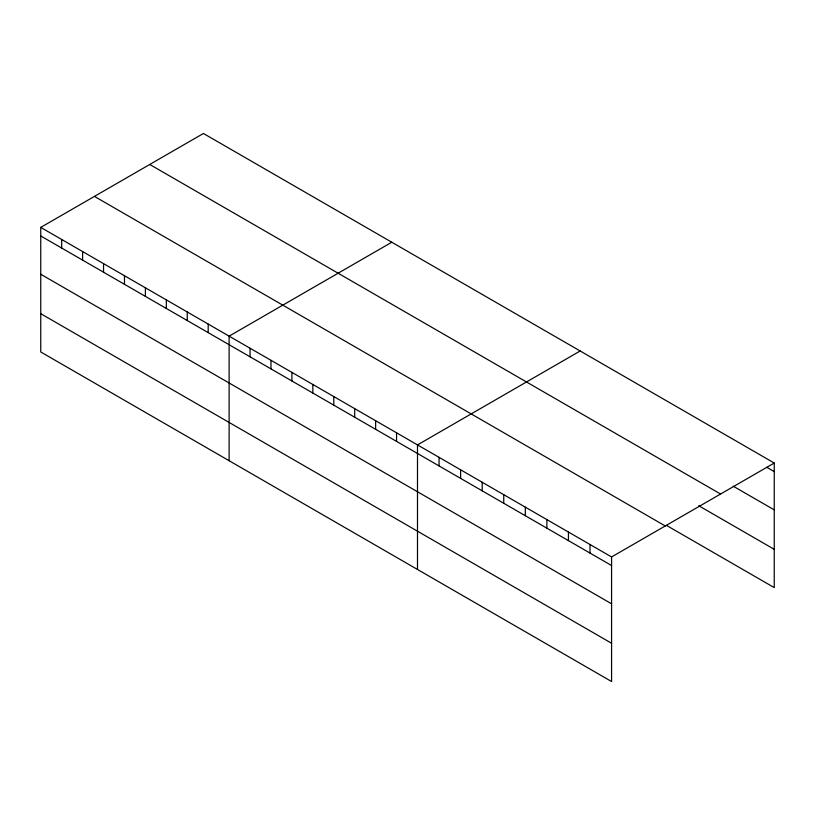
<?xml version="1.0" encoding="UTF-8"?>
<svg xmlns="http://www.w3.org/2000/svg" width="815" height="815" viewBox="0 0 815 815"><rect width="100%" height="100%" fill="white"/><g stroke="black" fill="none" stroke-linecap="round" stroke-linejoin="round"><path stroke-width="1.22" d="M611.576 603.803L611.576 556.951L40.75 227.395L40.75 351.968L611.576 681.523L611.576 603.803L40.75 274.248M666.425 525.359L774.25 587.605L774.25 463.032L203.424 133.477L40.75 227.395M391.801 242.228L229.117 336.147L229.117 460.72M580.168 350.98L417.494 444.909L417.494 569.481M611.576 556.951L774.25 463.032M766.701 467.25L774.25 471.6M733.276 486.229L774.25 509.884M149.746 164.467L720.562 494.022M698.771 505.748L774.25 549.32M94.438 196.395L665.254 525.96M40.75 235.963L611.576 565.529M40.75 313.683L611.576 643.249M590.009 544.502L590.009 553.079M568.442 532.052L568.442 540.62M546.875 519.603L546.875 528.171M525.318 507.154L525.318 515.722M503.752 494.705L503.752 503.273M482.185 482.256L482.185 490.824M460.618 469.807L460.618 478.374M439.061 457.358L439.061 465.925M396.559 432.816L396.559 441.394M375.634 420.734L375.634 429.311M354.698 408.651L354.698 417.219M333.773 396.569L333.773 405.137M312.838 384.486L312.838 393.054M291.913 372.404L291.913 380.972M270.977 360.322L270.977 368.889M250.052 348.229L250.052 356.807M208.192 324.064L208.192 332.632M187.256 311.982L187.256 320.55M166.331 299.9L166.331 308.467M145.396 287.817L145.396 296.385M124.471 275.725L124.471 284.303M103.536 263.642L103.536 272.22M82.61 251.56L82.61 260.128M61.675 239.478L61.675 248.045"/></g></svg>
